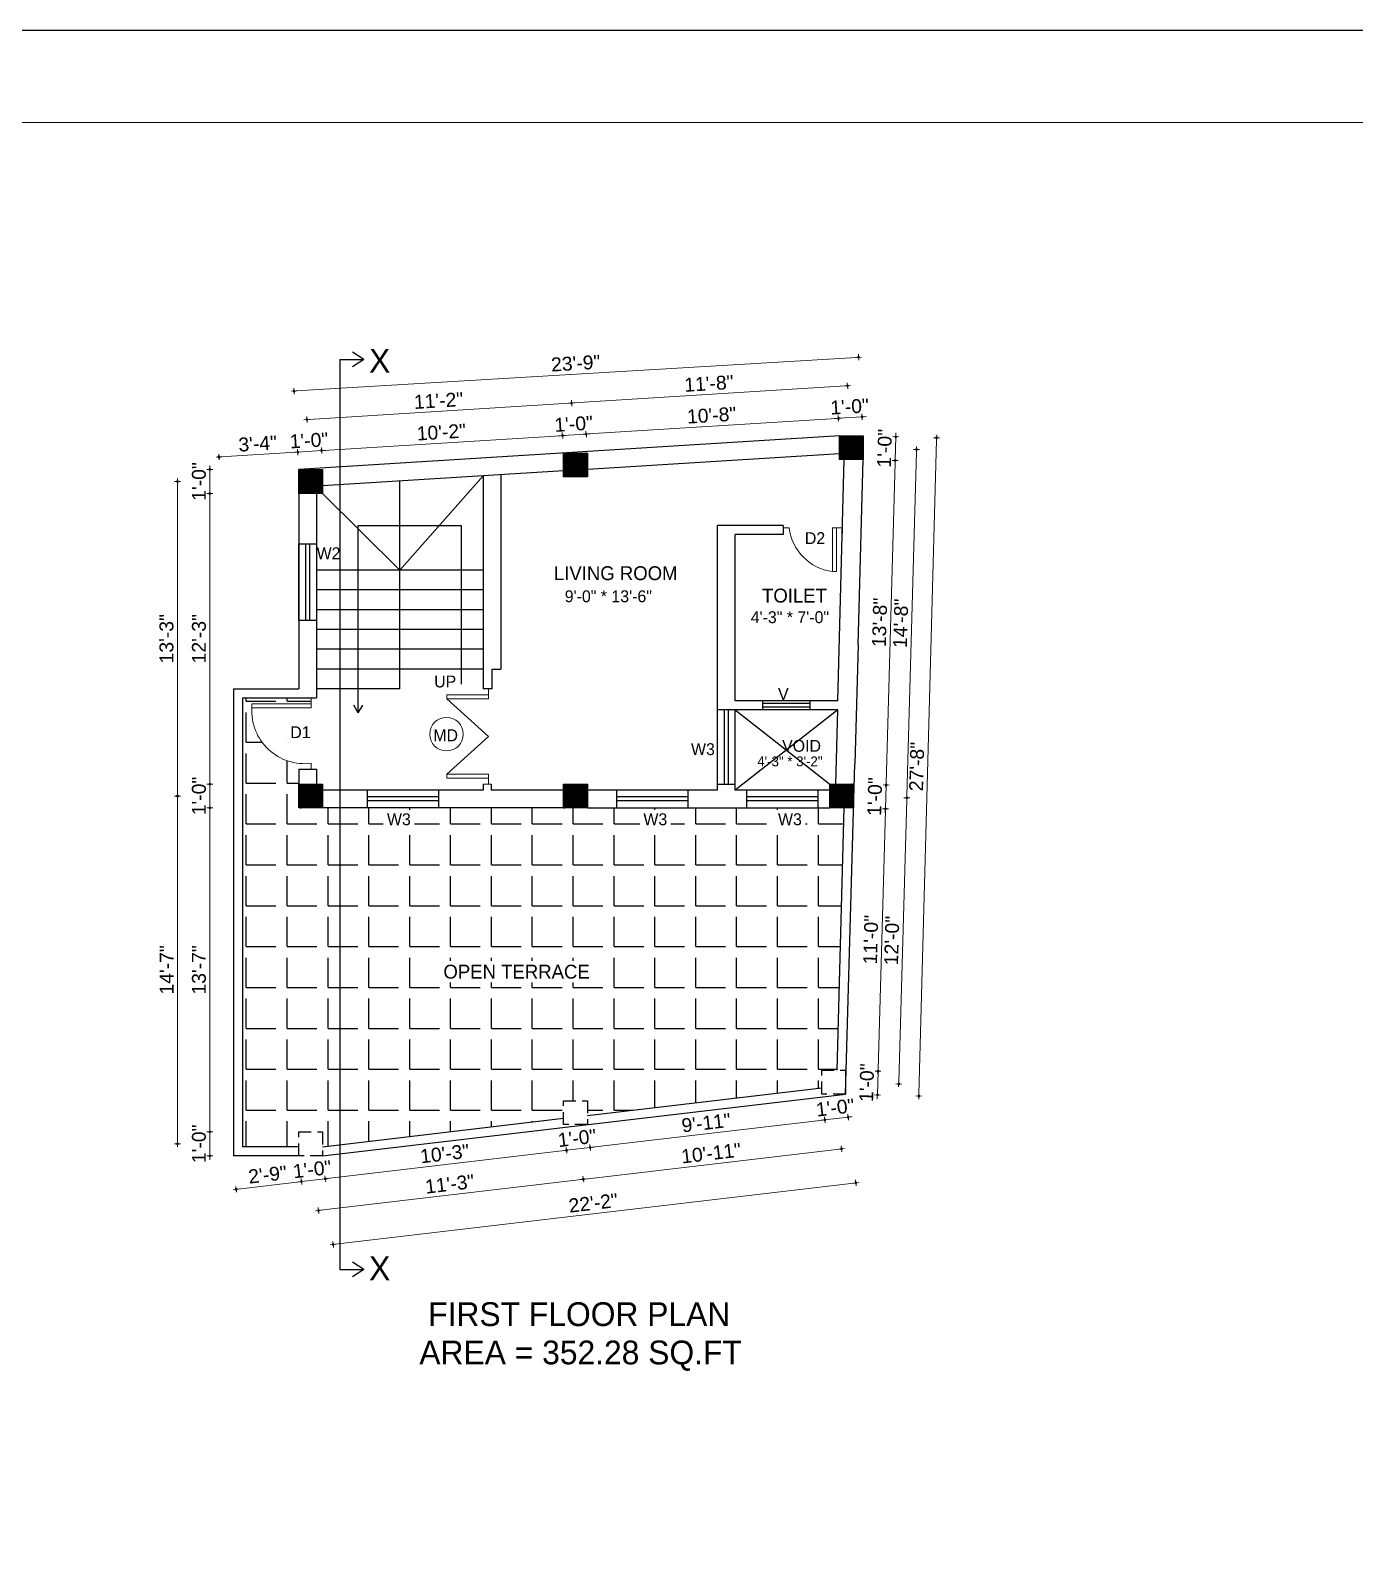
# Model space of a CAD drawing. Header units: inches. Extents: x 10143 to 33197, y -150 to 3760.
# Drawn here: x 18985 to 19653, y 1324 to 2098 of the extents above; entities that cross this region are included whole.
import ezdxf
from ezdxf.enums import TextEntityAlignment as Align

# ---------------------------------------------------------------- set-up
doc = ezdxf.new("R2010")
doc.units = ezdxf.units.IN
doc.header["$LTSCALE"] = 0.5
doc.header["$MEASUREMENT"] = 0
doc.header["$PDMODE"] = 66
doc.linetypes.add('DASHED2', pattern=[0.375, 0.25, -0.125])
for name, color, linetype, lineweight in [('0.13', 2, 'Continuous', 13), ('DW TEXT', 92, 'Continuous', 15), ('ELE1', 3, 'Continuous', 9), ('ELEVATION', 85, 'Continuous', 9), ('hatch', 9, 'Continuous', 0), ('Toilet', 7, 'Continuous', 25)]:
    doc.layers.add(name, color=color, linetype=linetype, lineweight=lineweight)
doc.styles.add('CEN', font='GOTHIC.TTF')
doc.styles.get("Standard").update_dxf_attribs({"font": 'arial.ttf'})
doc.dimstyles.new('S8', dxfattribs={"dimtxt": 5, "dimasz": 1, "dimexe": 6, "dimexo": 18, "dimgap": 1.9375, "dimtad": 1, "dimdec": 0, "dimzin": 3, "dimdsep": 46, "dimlunit": 4, "dimtxsty": 'Standard', "dimblk": 'dot 2', "dimcen": 12, "dimse1": 1, "dimse2": 1, "dimclrd": 1, "dimclre": 1, "dimclrt": 256, "dimadec": 0, "dimazin": 0, "dimtfac": 0.75, "dimtdec": 0, "dimtix": 1, "dimtmove": 1, "dimatfit": 3, "dimldrblk": 'DOT', "dimfxl": 1, "dimtolj": 1, "dimtzin": 0, "dimlwd": 9, "dimlwe": 9, "dimarcsym": 0})
pattern_1 = [(135, (19378.77268, -7529.75664), (-0.0883883476, -0.0883883476), [])]

# ---------------------------------------------------------------- blocks, each defined once
blk = doc.blocks.new('dot1')
at = {"layer": 'hatch'}
h = blk.add_hatch(color=256, dxfattribs=at)
edge = h.paths.add_edge_path()
edge.add_arc((0, 0), 1, 0, 360)
for p, q in [((3, 0), (-3, 0)), ((0, 3), (0, -3))]:
    blk.add_line(p, q, dxfattribs=at)
blk.add_circle((0, 0), 1, dxfattribs=at)
blk = doc.blocks.new('dot 2')
at = {"layer": 'hatch', "xscale": 0.5, "yscale": 0.5, "zscale": 0.5}
blk.add_blockref('dot1', (0, 0), dxfattribs=at)
blk = doc.blocks.new('*D1387')
at = {"layer": 'Defpoints', "color": 0, "transparency": 16777216}
for p in [(19075.02, 1541.92), (19119.92, 1541.92), (19119.92, 1529.92)]:
    blk.add_point(p, dxfattribs=at)
at = {"layer": 'Toilet', "color": 1, "lineweight": 9, "transparency": 16777216}
for p, q in [((19075.02, 1542.92), (19075.02, 1543.92)), ((19075.02, 1529.92), (19075.02, 1541.92)), ((19075.02, 1528.92), (19075.02, 1527.92))]:
    blk.add_line(p, q, dxfattribs=at)
for p, rotation in [((19075.02, 1541.92), 270), ((19075.02, 1529.92), 90)]:
    blk.add_blockref('dot 2', p, dxfattribs=dict(at, rotation=rotation))
at = {"layer": 'Toilet', "transparency": 16777216, "insert": (19069.51, 1535.92), "char_height": 7, "attachment_point": 5, "rotation": 90}
blk.add_mtext('\\A1;1\'-0"', dxfattribs=at)
blk = doc.blocks.new('_Dot')
at = {"color": 0, "linetype": 'ByBlock', "lineweight": -2}
blk.add_line((-0.5, 0), (-1, 0), dxfattribs=at)
at = {"color": 0, "linetype": 'ByBlock', "const_width": 0.5}
blk.add_lwpolyline([(-0.25, 0, 1), (0.25, 0, 1)], format="xyb", close=True, dxfattribs=at)
blk = doc.blocks.new('*D1345')
at = {"layer": 'Defpoints', "color": 0, "transparency": 16777216}
for p in [(19075.02, 1705.41), (19119.92, 1705.41), (19119.92, 1541.92)]:
    blk.add_point(p, dxfattribs=at)
at = {"layer": 'Toilet', "color": 1, "lineweight": 9, "transparency": 16777216}
blk.add_line((19075.02, 1542.92), (19075.02, 1704.41), dxfattribs=at)
for p, rotation in [((19075.02, 1705.41), 90), ((19075.02, 1541.92), 270)]:
    blk.add_blockref('dot 2', p, dxfattribs=dict(at, rotation=rotation))
at = {"layer": 'Toilet', "transparency": 16777216, "insert": (19069.51, 1623.66), "char_height": 7, "attachment_point": 5, "rotation": 90}
blk.add_mtext('\\A1;13\'-7"', dxfattribs=at)
blk = doc.blocks.new('*D1388')
at = {"layer": 'Defpoints', "color": 0, "transparency": 16777216}
for p in [(19075.02, 1717.41), (19119.92, 1717.41), (19119.92, 1705.41)]:
    blk.add_point(p, dxfattribs=at)
at = {"layer": 'Toilet', "color": 1, "lineweight": 9, "transparency": 16777216}
for p, q in [((19075.02, 1718.41), (19075.02, 1719.41)), ((19075.02, 1705.41), (19075.02, 1717.41)), ((19075.02, 1704.41), (19075.02, 1703.41))]:
    blk.add_line(p, q, dxfattribs=at)
for p, rotation in [((19075.02, 1717.41), 270), ((19075.02, 1705.41), 90)]:
    blk.add_blockref('dot 2', p, dxfattribs=dict(at, rotation=rotation))
at = {"layer": 'Toilet', "transparency": 16777216, "insert": (19069.51, 1711.41), "char_height": 7, "attachment_point": 5, "rotation": 90}
blk.add_mtext('\\A1;1\'-0"', dxfattribs=at)
blk = doc.blocks.new('*D1389')
at = {"layer": 'Defpoints', "color": 0, "transparency": 16777216}
for p in [(19075.02, 1876.09), (19119.92, 1876.09), (19119.92, 1864.09)]:
    blk.add_point(p, dxfattribs=at)
at = {"layer": 'Toilet', "color": 1, "lineweight": 9, "transparency": 16777216}
for p, q in [((19075.02, 1877.09), (19075.02, 1878.09)), ((19075.02, 1864.09), (19075.02, 1876.09)), ((19075.02, 1863.09), (19075.02, 1862.09))]:
    blk.add_line(p, q, dxfattribs=at)
for p, rotation in [((19075.02, 1876.09), 270), ((19075.02, 1864.09), 90)]:
    blk.add_blockref('dot 2', p, dxfattribs=dict(at, rotation=rotation))
at = {"layer": 'Toilet', "transparency": 16777216, "insert": (19069.51, 1870.09), "char_height": 7, "attachment_point": 5, "rotation": 90}
blk.add_mtext('\\A1;1\'-0"', dxfattribs=at)
blk = doc.blocks.new('*D1390')
at = {"layer": 'Defpoints', "color": 0, "transparency": 16777216}
for p in [(19058.65, 1711.41), (19125.92, 1711.41), (19125.92, 1535.92)]:
    blk.add_point(p, dxfattribs=at)
at = {"layer": 'Toilet', "color": 1, "lineweight": 9, "transparency": 16777216}
blk.add_line((19058.65, 1536.92), (19058.65, 1710.41), dxfattribs=at)
for p, rotation in [((19058.65, 1711.41), 90), ((19058.65, 1535.92), 270)]:
    blk.add_blockref('dot 2', p, dxfattribs=dict(at, rotation=rotation))
at = {"layer": 'Toilet', "transparency": 16777216, "insert": (19053.2, 1623.66), "char_height": 7, "attachment_point": 5, "rotation": 90}
blk.add_mtext('\\A1;14\'-7"', dxfattribs=at)
blk = doc.blocks.new('*D1391')
at = {"layer": 'Defpoints', "color": 0, "transparency": 16777216}
for p in [(19058.65, 1870.09), (19125.92, 1870.09), (19125.92, 1711.41)]:
    blk.add_point(p, dxfattribs=at)
at = {"layer": 'Toilet', "color": 1, "lineweight": 9, "transparency": 16777216}
blk.add_line((19058.65, 1712.41), (19058.65, 1869.09), dxfattribs=at)
for p, rotation in [((19058.65, 1870.09), 90), ((19058.65, 1711.41), 270)]:
    blk.add_blockref('dot 2', p, dxfattribs=dict(at, rotation=rotation))
at = {"layer": 'Toilet', "transparency": 16777216, "insert": (19053.14, 1790.75), "char_height": 7, "attachment_point": 5, "rotation": 90}
blk.add_mtext('\\A1;13\'-3"', dxfattribs=at)
blk = doc.blocks.new('*D1392')
at = {"layer": 'Defpoints', "color": 0, "transparency": 16777216}
for p in [(19119.92, 1528.5), (19131.92, 1529.92), (19133.29, 1518.29)]:
    blk.add_point(p, dxfattribs=at)
at = {"layer": 'Toilet', "color": 1, "lineweight": 9, "transparency": 16777216}
for p, q in [((19120.3, 1516.76), (19119.31, 1516.64)), ((19121.29, 1516.88), (19133.29, 1518.29)), ((19134.29, 1518.41), (19135.28, 1518.53))]:
    blk.add_line(p, q, dxfattribs=at)
for p, rotation in [((19121.29, 1516.88), 6.727351048226113), ((19133.29, 1518.29), 186.7273510482261)]:
    blk.add_blockref('dot 2', p, dxfattribs=dict(at, rotation=rotation))
at = {"layer": 'Toilet', "transparency": 16777216, "insert": (19126.65, 1523.06), "char_height": 7, "attachment_point": 5, "rotation": 6.72735}
blk.add_mtext('\\A1;1\'-0"', dxfattribs=at)
blk = doc.blocks.new('*D1393')
at = {"layer": 'Defpoints', "color": 0, "transparency": 16777216}
for p in [(19253.55, 1545.68), (19255.08, 1532.66), (19131.92, 1529.92)]:
    blk.add_point(p, dxfattribs=at)
at = {"layer": 'Toilet', "color": 1, "lineweight": 9, "transparency": 16777216}
blk.add_line((19134.29, 1518.41), (19254.09, 1532.54), dxfattribs=at)
for p, rotation in [((19255.08, 1532.66), 6.727351048252396), ((19133.29, 1518.29), 186.7273510482524)]:
    blk.add_blockref('dot 2', p, dxfattribs=dict(at, rotation=rotation))
at = {"layer": 'Toilet', "transparency": 16777216, "insert": (19193.54, 1530.95), "char_height": 7, "attachment_point": 5, "rotation": 6.72735}
blk.add_mtext('\\A1;10\'-3"', dxfattribs=at)
blk = doc.blocks.new('*D1394')
at = {"layer": 'Defpoints', "color": 0, "transparency": 16777216}
for p in [(19253.55, 1545.68), (19265.55, 1545.68), (19266.92, 1534.05)]:
    blk.add_point(p, dxfattribs=at)
at = {"layer": 'Toilet', "color": 1, "lineweight": 9, "transparency": 16777216}
for p, q in [((19254.09, 1532.54), (19253.1, 1532.42)), ((19255.08, 1532.66), (19266.92, 1534.05)), ((19267.91, 1534.17), (19268.9, 1534.29))]:
    blk.add_line(p, q, dxfattribs=at)
for p, rotation in [((19255.08, 1532.66), 6.727351048252412), ((19266.92, 1534.05), 186.7273510482524)]:
    blk.add_blockref('dot 2', p, dxfattribs=dict(at, rotation=rotation))
at = {"layer": 'Toilet', "transparency": 16777216, "insert": (19260.35, 1538.83), "char_height": 7, "attachment_point": 5, "rotation": 6.72735}
blk.add_mtext('\\A1;1\'-0"', dxfattribs=at)
blk = doc.blocks.new('*D1395')
at = {"layer": 'Defpoints', "color": 0, "transparency": 16777216}
for p in [(19383.82, 1561.05), (19385.36, 1548.03), (19265.55, 1545.68)]:
    blk.add_point(p, dxfattribs=at)
at = {"layer": 'Toilet', "color": 1, "lineweight": 9, "transparency": 16777216}
blk.add_line((19267.91, 1534.17), (19384.37, 1547.91), dxfattribs=at)
for p, rotation in [((19385.36, 1548.03), 6.727351048252396), ((19266.92, 1534.05), 186.7273510482524)]:
    blk.add_blockref('dot 2', p, dxfattribs=dict(at, rotation=rotation))
at = {"layer": 'Toilet', "transparency": 16777216, "insert": (19325.49, 1546.51), "char_height": 7, "attachment_point": 5, "rotation": 6.72735}
blk.add_mtext('\\A1;9\'-11"', dxfattribs=at)
blk = doc.blocks.new('*D1396')
at = {"layer": 'Defpoints', "color": 0, "transparency": 16777216}
for p in [(19383.82, 1561.05), (19395.82, 1561.05), (19397.2, 1549.42)]:
    blk.add_point(p, dxfattribs=at)
at = {"layer": 'Toilet', "color": 1, "lineweight": 9, "transparency": 16777216}
for p, q in [((19384.37, 1547.91), (19383.37, 1547.79)), ((19385.36, 1548.03), (19397.2, 1549.42)), ((19398.19, 1549.54), (19399.18, 1549.66))]:
    blk.add_line(p, q, dxfattribs=at)
for p, rotation in [((19385.36, 1548.03), 6.727351048252412), ((19397.2, 1549.42), 186.7273510482524)]:
    blk.add_blockref('dot 2', p, dxfattribs=dict(at, rotation=rotation))
at = {"layer": 'Toilet', "transparency": 16777216, "insert": (19390.63, 1554.2), "char_height": 7, "attachment_point": 5, "rotation": 6.72735}
blk.add_mtext('\\A1;1\'-0"', dxfattribs=at)
blk = doc.blocks.new('*D1397')
at = {"layer": 'Defpoints', "color": 0, "transparency": 16777216}
for p in [(19389.82, 1567.05), (19259.55, 1551.68), (19263.51, 1518.04)]:
    blk.add_point(p, dxfattribs=at)
at = {"layer": 'Toilet', "color": 1, "lineweight": 9, "transparency": 16777216}
blk.add_line((19392.8, 1533.29), (19264.51, 1518.15), dxfattribs=at)
for p, rotation in [((19393.79, 1533.4), 6.727351048225714), ((19263.51, 1518.04), 186.7273510482257)]:
    blk.add_blockref('dot 2', p, dxfattribs=dict(at, rotation=rotation))
at = {"layer": 'Toilet', "transparency": 16777216, "insert": (19328.01, 1531.19), "char_height": 7, "attachment_point": 5, "rotation": 6.72735}
blk.add_mtext('\\A1;10\'-11"', dxfattribs=at)
blk = doc.blocks.new('*D1398')
at = {"layer": 'Defpoints', "color": 0, "transparency": 16777216}
for p in [(19259.55, 1551.68), (19125.92, 1535.92), (19129.89, 1502.27)]:
    blk.add_point(p, dxfattribs=at)
at = {"layer": 'Toilet', "color": 1, "lineweight": 9, "transparency": 16777216}
blk.add_line((19262.52, 1517.92), (19130.89, 1502.39), dxfattribs=at)
for p, rotation in [((19263.51, 1518.04), 6.727351048252412), ((19129.89, 1502.27), 186.7273510482524)]:
    blk.add_blockref('dot 2', p, dxfattribs=dict(at, rotation=rotation))
at = {"layer": 'Toilet', "transparency": 16777216, "insert": (19196.06, 1515.63), "char_height": 7, "attachment_point": 5, "rotation": 6.72735}
blk.add_mtext('\\A1;11\'-3"', dxfattribs=at)
blk = doc.blocks.new('*D1399')
at = {"layer": 'Defpoints', "color": 0, "transparency": 16777216}
for p in [(19395.82, 1561.05), (19131.92, 1529.92), (19401.11, 1516.26)]:
    blk.add_point(p, dxfattribs=at)
at = {"layer": 'Toilet', "color": 1, "lineweight": 9, "transparency": 16777216}
blk.add_line((19138.2, 1485.25), (19400.11, 1516.14), dxfattribs=at)
for p, rotation in [((19401.11, 1516.26), 6.727351048225832), ((19137.21, 1485.13), 186.7273510482258)]:
    blk.add_blockref('dot 2', p, dxfattribs=dict(at, rotation=rotation))
at = {"layer": 'Toilet', "transparency": 16777216, "insert": (19268.52, 1506.11), "char_height": 7, "attachment_point": 5, "rotation": 6.72735}
blk.add_mtext('\\A1;22\'-2"', dxfattribs=at)
blk = doc.blocks.new('*D1400')
at = {"layer": 'Defpoints', "color": 0, "transparency": 16777216}
for p in [(19393.87, 1711.41), (19426.75, 1710.49), (19389.82, 1567.05)]:
    blk.add_point(p, dxfattribs=at)
at = {"layer": 'Toilet', "color": 1, "lineweight": 9, "transparency": 16777216}
blk.add_line((19422.73, 1567.12), (19426.72, 1709.49), dxfattribs=at)
for p, rotation in [((19426.75, 1710.49), 88.39404783827474), ((19422.7, 1566.12), 268.3940478382747)]:
    blk.add_blockref('dot 2', p, dxfattribs=dict(at, rotation=rotation))
at = {"layer": 'Toilet', "transparency": 16777216, "insert": (19419.22, 1638.46), "char_height": 7, "attachment_point": 5, "rotation": 88.39405}
blk.add_mtext('\\A1;12\'-0"', dxfattribs=at)
blk = doc.blocks.new('*D1401')
at = {"layer": 'Defpoints', "color": 0, "transparency": 16777216}
for p in [(19398.8, 1887.14), (19431.68, 1886.22), (19393.87, 1711.41)]:
    blk.add_point(p, dxfattribs=at)
at = {"layer": 'Toilet', "color": 1, "lineweight": 9, "transparency": 16777216}
blk.add_line((19426.78, 1711.49), (19431.65, 1885.22), dxfattribs=at)
for p, rotation in [((19431.68, 1886.22), 88.3940478382136), ((19426.75, 1710.49), 268.3940478382136)]:
    blk.add_blockref('dot 2', p, dxfattribs=dict(at, rotation=rotation))
at = {"layer": 'Toilet', "transparency": 16777216, "insert": (19423.71, 1798.51), "char_height": 7, "attachment_point": 5, "rotation": 88.39405}
blk.add_mtext('\\A1;14\'-8"', dxfattribs=at)
blk = doc.blocks.new('*D1346')
at = {"layer": 'Defpoints', "color": 0, "transparency": 16777216}
for p in [(19396.16, 1573.05), (19412.25, 1572.59), (19395.82, 1561.05)]:
    blk.add_point(p, dxfattribs=at)
at = {"layer": 'Toilet', "color": 1, "lineweight": 9, "transparency": 16777216}
for p, q in [((19411.92, 1560.59), (19412.25, 1572.59)), ((19412.28, 1573.59), (19412.31, 1574.59)), ((19411.89, 1559.59), (19411.86, 1558.59))]:
    blk.add_line(p, q, dxfattribs=at)
for p, rotation in [((19412.25, 1572.59), 268.3940478382726), ((19411.92, 1560.59), 88.39404783827257)]:
    blk.add_blockref('dot 2', p, dxfattribs=dict(at, rotation=rotation))
at = {"layer": 'Toilet', "transparency": 16777216, "insert": (19406.57, 1566.75), "char_height": 7, "attachment_point": 5, "rotation": 88.39405}
blk.add_mtext('\\A1;1\'-0"', dxfattribs=at)
blk = doc.blocks.new('*D1402')
at = {"layer": 'Defpoints', "color": 0, "transparency": 16777216}
for p in [(19399.87, 1705.41), (19415.96, 1704.96), (19396.16, 1573.05)]:
    blk.add_point(p, dxfattribs=at)
at = {"layer": 'Toilet', "color": 1, "lineweight": 9, "transparency": 16777216}
blk.add_line((19412.28, 1573.59), (19415.94, 1703.96), dxfattribs=at)
for p, rotation in [((19415.96, 1704.96), 88.3940478382136), ((19412.25, 1572.59), 268.3940478382136)]:
    blk.add_blockref('dot 2', p, dxfattribs=dict(at, rotation=rotation))
at = {"layer": 'Toilet', "transparency": 16777216, "insert": (19408.6, 1638.93), "char_height": 7, "attachment_point": 5, "rotation": 88.39405}
blk.add_mtext('\\A1;11\'-0"', dxfattribs=at)
blk = doc.blocks.new('*D1403')
at = {"layer": 'Defpoints', "color": 0, "transparency": 16777216}
for p in [(19399.87, 1717.41), (19416.3, 1716.95), (19399.87, 1705.41)]:
    blk.add_point(p, dxfattribs=at)
at = {"layer": 'Toilet', "color": 1, "lineweight": 9, "transparency": 16777216}
for p, q in [((19415.96, 1704.96), (19416.3, 1716.95)), ((19416.33, 1717.95), (19416.36, 1718.95)), ((19415.94, 1703.96), (19415.91, 1702.96))]:
    blk.add_line(p, q, dxfattribs=at)
for p, rotation in [((19416.3, 1716.95), 268.3940478382136), ((19415.96, 1704.96), 88.39404783821358)]:
    blk.add_blockref('dot 2', p, dxfattribs=dict(at, rotation=rotation))
at = {"layer": 'Toilet', "transparency": 16777216, "insert": (19410.62, 1711.11), "char_height": 7, "attachment_point": 5, "rotation": 88.39405}
blk.add_mtext('\\A1;1\'-0"', dxfattribs=at)
blk = doc.blocks.new('*D1404')
at = {"layer": 'Defpoints', "color": 0, "transparency": 16777216}
for p in [(19404.8, 1881.14), (19420.89, 1880.69), (19399.87, 1717.41)]:
    blk.add_point(p, dxfattribs=at)
at = {"layer": 'Toilet', "color": 1, "lineweight": 9, "transparency": 16777216}
blk.add_line((19416.33, 1717.95), (19420.86, 1879.69), dxfattribs=at)
for p, rotation in [((19420.89, 1880.69), 88.3940478382136), ((19416.3, 1716.95), 268.3940478382136)]:
    blk.add_blockref('dot 2', p, dxfattribs=dict(at, rotation=rotation))
at = {"layer": 'Toilet', "transparency": 16777216, "insert": (19413.08, 1798.97), "char_height": 7, "attachment_point": 5, "rotation": 88.39405}
blk.add_mtext('\\A1;13\'-8"', dxfattribs=at)
blk = doc.blocks.new('*D1405')
at = {"layer": 'Defpoints', "color": 0, "transparency": 16777216}
for p in [(19404.8, 1893.14), (19421.23, 1892.68), (19404.8, 1881.14)]:
    blk.add_point(p, dxfattribs=at)
at = {"layer": 'Toilet', "color": 1, "lineweight": 9, "transparency": 16777216}
for p, q in [((19421.25, 1893.68), (19421.28, 1894.68)), ((19420.89, 1880.69), (19421.23, 1892.68)), ((19420.86, 1879.69), (19420.83, 1878.69))]:
    blk.add_line(p, q, dxfattribs=at)
for p, rotation in [((19421.23, 1892.68), 268.3940478382136), ((19420.89, 1880.69), 88.39404783821358)]:
    blk.add_blockref('dot 2', p, dxfattribs=dict(at, rotation=rotation))
at = {"layer": 'Toilet', "transparency": 16777216, "insert": (19415.55, 1886.84), "char_height": 7, "attachment_point": 5, "rotation": 88.39405}
blk.add_mtext('\\A1;1\'-0"', dxfattribs=at)
blk = doc.blocks.new('*D1406')
at = {"layer": 'Defpoints', "color": 0, "transparency": 16777216}
for p in [(19404.8, 1893.14), (19441.82, 1892.14), (19395.82, 1561.05)]:
    blk.add_point(p, dxfattribs=at)
at = {"layer": 'Toilet', "color": 1, "lineweight": 9, "transparency": 16777216}
blk.add_line((19432.87, 1561.04), (19441.79, 1891.14), dxfattribs=at)
for p, rotation in [((19441.82, 1892.14), 88.45204859075596), ((19432.84, 1560.04), 268.452048590756)]:
    blk.add_blockref('dot 2', p, dxfattribs=dict(at, rotation=rotation))
at = {"layer": 'Toilet', "transparency": 16777216, "insert": (19431.82, 1726.24), "char_height": 7, "attachment_point": 5, "rotation": 88.45205}
blk.add_mtext('\\A1;27\'-8"', dxfattribs=at)
blk = doc.blocks.new('*D1347')
at = {"layer": 'Defpoints', "color": 0, "transparency": 16777216}
for p in [(19131.37, 1885.66), (19119.92, 1876.09), (19131.92, 1876.84)]:
    blk.add_point(p, dxfattribs=at)
at = {"layer": 'Toilet', "color": 1, "lineweight": 9, "transparency": 16777216}
for p, q in [((19118.37, 1884.85), (19117.38, 1884.79)), ((19119.37, 1884.91), (19131.37, 1885.66)), ((19132.37, 1885.72), (19133.37, 1885.78))]:
    blk.add_line(p, q, dxfattribs=at)
for p, rotation in [((19131.37, 1885.66), 183.5758276059273), ((19119.37, 1884.91), 3.575827605927389)]:
    blk.add_blockref('dot 2', p, dxfattribs=dict(at, rotation=rotation))
at = {"layer": 'Toilet', "transparency": 16777216, "insert": (19125.03, 1890.79), "char_height": 7, "attachment_point": 5, "rotation": 3.57583}
blk.add_mtext('\\A1;1\'-0"', dxfattribs=at)
blk = doc.blocks.new('*D1407')
at = {"layer": 'Defpoints', "color": 0, "transparency": 16777216}
for p in [(19252.99, 1893.26), (19253.55, 1884.44), (19131.92, 1876.84)]:
    blk.add_point(p, dxfattribs=at)
at = {"layer": 'Toilet', "color": 1, "lineweight": 9, "transparency": 16777216}
blk.add_line((19132.37, 1885.72), (19252, 1893.2), dxfattribs=at)
for p, rotation in [((19252.99, 1893.26), 3.57582760592538), ((19131.37, 1885.66), 183.5758276059254)]:
    blk.add_blockref('dot 2', p, dxfattribs=dict(at, rotation=rotation))
at = {"layer": 'Toilet', "transparency": 16777216, "insert": (19191.84, 1894.96), "char_height": 7, "attachment_point": 5, "rotation": 3.57583}
blk.add_mtext('\\A1;10\'-2"', dxfattribs=at)
blk = doc.blocks.new('*D1408')
at = {"layer": 'Defpoints', "color": 0, "transparency": 16777216}
for p in [(19264.95, 1894.01), (19253.55, 1884.44), (19265.55, 1884.44)]:
    blk.add_point(p, dxfattribs=at)
at = {"layer": 'Toilet', "color": 1, "lineweight": 9, "transparency": 16777216}
for p, q in [((19252, 1893.2), (19251, 1893.14)), ((19252.99, 1893.26), (19264.95, 1894.01)), ((19265.95, 1894.07), (19266.94, 1894.13))]:
    blk.add_line(p, q, dxfattribs=at)
for p, rotation in [((19252.99, 1893.26), 3.57582760592539), ((19264.95, 1894.01), 183.5758276059254)]:
    blk.add_blockref('dot 2', p, dxfattribs=dict(at, rotation=rotation))
at = {"layer": 'Toilet', "transparency": 16777216, "insert": (19258.63, 1899.13), "char_height": 7, "attachment_point": 5, "rotation": 3.57583}
blk.add_mtext('\\A1;1\'-0"', dxfattribs=at)
blk = doc.blocks.new('*D1409')
at = {"layer": 'Defpoints', "color": 0, "transparency": 16777216}
for p in [(19392.25, 1901.96), (19392.8, 1893.14), (19265.55, 1884.44)]:
    blk.add_point(p, dxfattribs=at)
at = {"layer": 'Toilet', "color": 1, "lineweight": 9, "transparency": 16777216}
blk.add_line((19265.95, 1894.07), (19391.25, 1901.9), dxfattribs=at)
for p, rotation in [((19392.25, 1901.96), 3.57582760592538), ((19264.95, 1894.01), 183.5758276059254)]:
    blk.add_blockref('dot 2', p, dxfattribs=dict(at, rotation=rotation))
at = {"layer": 'Toilet', "transparency": 16777216, "insert": (19328.25, 1903.49), "char_height": 7, "attachment_point": 5, "rotation": 3.57583}
blk.add_mtext('\\A1;10\'-8"', dxfattribs=at)
blk = doc.blocks.new('*D1410')
at = {"layer": 'Defpoints', "color": 0, "transparency": 16777216}
for p in [(19404.2, 1902.71), (19392.8, 1893.14), (19404.8, 1893.14)]:
    blk.add_point(p, dxfattribs=at)
at = {"layer": 'Toilet', "color": 1, "lineweight": 9, "transparency": 16777216}
for p, q in [((19392.25, 1901.96), (19404.2, 1902.71)), ((19405.2, 1902.77), (19406.2, 1902.83)), ((19391.25, 1901.9), (19390.25, 1901.84))]:
    blk.add_line(p, q, dxfattribs=at)
for p, rotation in [((19392.25, 1901.96), 3.57582760592539), ((19404.2, 1902.71), 183.5758276059254)]:
    blk.add_blockref('dot 2', p, dxfattribs=dict(at, rotation=rotation))
at = {"layer": 'Toilet', "transparency": 16777216, "insert": (19397.88, 1907.84), "char_height": 7, "attachment_point": 5, "rotation": 3.57583}
blk.add_mtext('\\A1;1\'-0"', dxfattribs=at)
blk = doc.blocks.new('*D1411')
at = {"layer": 'Defpoints', "color": 0, "transparency": 16777216}
for p in [(19257.59, 1909.66), (19398.8, 1887.14), (19259.55, 1878.44)]:
    blk.add_point(p, dxfattribs=at)
at = {"layer": 'Toilet', "color": 1, "lineweight": 9, "transparency": 16777216}
blk.add_line((19395.85, 1918.3), (19258.59, 1909.72), dxfattribs=at)
for p, rotation in [((19396.85, 1918.36), 3.575843646370442), ((19257.59, 1909.66), 183.5758436463704)]:
    blk.add_blockref('dot 2', p, dxfattribs=dict(at, rotation=rotation))
at = {"layer": 'Toilet', "transparency": 16777216, "insert": (19326.88, 1919.51), "char_height": 7, "attachment_point": 5, "rotation": 3.57584}
blk.add_mtext('\\A1;11\'-8"', dxfattribs=at)
blk = doc.blocks.new('*D1412')
at = {"layer": 'Defpoints', "color": 0, "transparency": 16777216}
for p in [(19123.97, 1901.31), (19259.55, 1878.44), (19125.92, 1870.09)]:
    blk.add_point(p, dxfattribs=at)
at = {"layer": 'Toilet', "color": 1, "lineweight": 9, "transparency": 16777216}
blk.add_line((19256.6, 1909.59), (19124.97, 1901.37), dxfattribs=at)
for p, rotation in [((19257.59, 1909.66), 3.575843646351258), ((19123.97, 1901.31), 183.5758436463512)]:
    blk.add_blockref('dot 2', p, dxfattribs=dict(at, rotation=rotation))
at = {"layer": 'Toilet', "transparency": 16777216, "insert": (19190.44, 1910.92), "char_height": 7, "attachment_point": 5, "rotation": 3.57584}
blk.add_mtext('\\A1;11\'-2"', dxfattribs=at)
blk = doc.blocks.new('*D1413')
at = {"layer": 'Defpoints', "color": 0, "transparency": 16777216}
for p in [(19117.55, 1915.7), (19404.8, 1893.14), (19119.92, 1876.09)]:
    blk.add_point(p, dxfattribs=at)
at = {"layer": 'Toilet', "color": 1, "lineweight": 9, "transparency": 16777216}
blk.add_line((19401.43, 1932.69), (19118.55, 1915.76), dxfattribs=at)
for p, rotation in [((19402.43, 1932.75), 3.425574687814992), ((19117.55, 1915.7), 183.425574687815)]:
    blk.add_blockref('dot 2', p, dxfattribs=dict(at, rotation=rotation))
at = {"layer": 'Toilet', "transparency": 16777216, "insert": (19259.66, 1929.73), "char_height": 7, "attachment_point": 5, "rotation": 3.42557}
blk.add_mtext('\\A1;23\'-9"', dxfattribs=at)
blk = doc.blocks.new('*D1414')
at = {"layer": 'Defpoints', "color": 0, "transparency": 16777216}
for p in [(19075.02, 1864.09), (19119.92, 1864.09), (19119.92, 1717.41)]:
    blk.add_point(p, dxfattribs=at)
at = {"layer": 'Toilet', "color": 1, "lineweight": 9, "transparency": 16777216}
blk.add_line((19075.02, 1718.41), (19075.02, 1863.09), dxfattribs=at)
for p, rotation in [((19075.02, 1864.09), 90), ((19075.02, 1717.41), 270)]:
    blk.add_blockref('dot 2', p, dxfattribs=dict(at, rotation=rotation))
at = {"layer": 'Toilet', "transparency": 16777216, "insert": (19069.51, 1790.75), "char_height": 7, "attachment_point": 5, "rotation": 90}
blk.add_mtext('\\A1;12\'-3"', dxfattribs=at)
blk = doc.blocks.new('*D1421')
at = {"layer": 'Defpoints', "color": 0, "transparency": 16777216}
for p in [(19079.61, 1882.43), (19119.92, 1876.09), (19086.92, 1765.41)]:
    blk.add_point(p, dxfattribs=at)
at = {"layer": 'Toilet', "color": 1, "lineweight": 9, "transparency": 16777216}
blk.add_line((19118.37, 1884.85), (19080.61, 1882.49), dxfattribs=at)
for p, rotation in [((19079.61, 1882.43), 183.5758276059254), ((19119.37, 1884.91), 3.57582760592539)]:
    blk.add_blockref('dot 2', p, dxfattribs=dict(at, rotation=rotation))
at = {"layer": 'Toilet', "transparency": 16777216, "insert": (19099.15, 1889.17), "char_height": 7, "attachment_point": 5, "rotation": 3.57583}
blk.add_mtext('\\A1;3\'-4"', dxfattribs=at)
blk = doc.blocks.new('*D1348')
at = {"layer": 'Defpoints', "color": 0, "transparency": 16777216}
for p in [(19086.92, 1524.61), (19119.92, 1528.5), (19088.29, 1512.98)]:
    blk.add_point(p, dxfattribs=at)
at = {"layer": 'Toilet', "color": 1, "lineweight": 9, "transparency": 16777216}
blk.add_line((19120.3, 1516.76), (19089.29, 1513.1), dxfattribs=at)
for p, rotation in [((19121.29, 1516.88), 6.727351048226113), ((19088.29, 1512.98), 186.7273510482262)]:
    blk.add_blockref('dot 2', p, dxfattribs=dict(at, rotation=rotation))
at = {"layer": 'Toilet', "transparency": 16777216, "insert": (19104.15, 1520.4), "char_height": 7, "attachment_point": 5, "rotation": 6.72735}
blk.add_mtext('\\A1;2\'-9"', dxfattribs=at)

msp = doc.modelspace()

# ---------------------------------------------------------------- hatches: boundary and pattern name
at = {"layer": 'Toilet'}
h = msp.add_hatch(dxfattribs=at)
h.set_pattern_fill('ANSI31', color=256, angle=90)
h.set_pattern_definition([(135, (19378.77268, -1856.22724), (-0.0883883476, -0.0883883476), [])])
h.paths.add_polyline_path([(19392.8, 1893.14), (19392.8, 1881.14), (19404.8, 1881.14), (19404.8, 1893.14), (19392.8, 1893.14)])
h = msp.add_hatch(dxfattribs=at)
h.set_pattern_fill('ANSI31', color=256, angle=90)
h.set_pattern_definition(pattern_1)
h.paths.add_polyline_path([(19265.55, 1884.44), (19253.55, 1884.44), (19253.55, 1872.44), (19265.55, 1872.44)])
h = msp.add_hatch(dxfattribs=at)
h.set_pattern_fill('ANSI31', color=256, angle=90)
h.set_pattern_definition(pattern_1)
h.paths.add_polyline_path([(19131.92, 1876.09), (19119.92, 1876.09), (19119.92, 1864.09), (19131.92, 1864.09)])
h = msp.add_hatch(dxfattribs=at)
h.set_pattern_fill('ANGLE', color=256, scale=75)
h.set_pattern_definition([(0, (10018.381, 3718.533), (0, 20.625), [15, -5.625]), (90, (10018.381, 3718.533), (-20.625, 1e-15), [15, -5.625])])
h.paths.add_polyline_path([(19395.1, 1705.41), (19387.87, 1705.41), (19265.55, 1705.41), (19253.55, 1705.41), (19140.68, 1705.41), (19140.68, 1535.48), (19253.55, 1548.79), (19253.55, 1557.68), (19265.55, 1557.68), (19265.55, 1550.21), (19383.82, 1564.16), (19383.82, 1573.05), (19391.65, 1573.05)])
edge = h.paths.add_edge_path()
edge.add_line((19140.68, 1705.41), (19131.92, 1705.41))
edge.add_line((19131.92, 1705.41), (19119.92, 1705.41))
edge.add_line((19119.92, 1705.41), (19119.92, 1717.41))
edge.add_line((19119.92, 1717.41), (19119.92, 1724.91))
edge.add_line((19119.92, 1724.91), (19126.17, 1724.91))
edge.add_line((19126.17, 1724.91), (19126.17, 1727.91))
edge.add_arc((19122.88, 1754.46), 26.75, 176.88789, 277.06198, ccw=False)
edge.add_line((19096.17, 1755.91), (19096.17, 1757.91))
edge.add_line((19096.17, 1757.91), (19126.17, 1757.91))
edge.add_line((19126.17, 1757.91), (19126.17, 1760.91))
edge.add_line((19126.17, 1760.91), (19124.92, 1760.91))
edge.add_line((19124.92, 1760.91), (19091.42, 1760.91))
edge.add_line((19091.42, 1760.91), (19091.42, 1534.42))
edge.add_line((19091.42, 1534.42), (19119.92, 1534.42))
edge.add_line((19119.92, 1534.42), (19119.92, 1541.92))
edge.add_line((19119.92, 1541.92), (19131.92, 1541.92))
edge.add_line((19131.92, 1541.92), (19131.92, 1534.45))
edge.add_line((19131.92, 1534.45), (19140.68, 1535.48))
edge.add_line((19140.68, 1535.48), (19140.68, 1705.41))
h.paths.add_polyline_path([(19162.51, 1694.95), (19178.31, 1694.95), (19178.31, 1704.4), (19162.51, 1704.4)], flags=16)
h.paths.add_polyline_path([(19291.95, 1694.95), (19307.75, 1694.95), (19307.75, 1704.4), (19291.95, 1704.4)], flags=16)
h.paths.add_polyline_path([(19359.89, 1694.95), (19375.69, 1694.95), (19375.69, 1704.4), (19359.89, 1704.4)], flags=16)
h.paths.add_polyline_path([(19192.53, 1617.28), (19267.14, 1617.28), (19267.14, 1628.31), (19192.53, 1628.31)], flags=16)
h = msp.add_hatch(dxfattribs=at)
h.set_pattern_fill('ANSI31', color=256, angle=90)
h.set_pattern_definition(pattern_1)
h.paths.add_polyline_path([(19119.92, 1717.41), (19119.92, 1705.41), (19131.92, 1705.41), (19131.92, 1717.41)])
h = msp.add_hatch(dxfattribs=at)
h.set_pattern_fill('ANSI31', color=256, angle=90)
h.set_pattern_definition(pattern_1)
h.paths.add_polyline_path([(19265.55, 1717.41), (19253.55, 1717.41), (19253.55, 1705.41), (19265.55, 1705.41)])
h = msp.add_hatch(dxfattribs=at)
h.set_pattern_fill('ANSI31', color=256, angle=90)
h.set_pattern_definition(pattern_1)
h.paths.add_polyline_path([(19399.87, 1717.41), (19387.87, 1717.41), (19387.87, 1705.41), (19399.87, 1705.41)])

# ---------------------------------------------------------------- linework, layer by layer
at = {"layer": '0.13', "color": 0, "ltscale": 0.5}
for p, q in [((19364.32, 1843.91), (19364.32, 1847.91)), ((19394.32, 1843.91), (19394.32, 1847.91)), ((19213.42, 1765.41), (19217.42, 1765.41)), ((19128.92, 1760.91), (19124.92, 1760.91)), ((19128.92, 1724.91), (19120.17, 1724.91)), ((19212.92, 1717.41), (19216.92, 1717.41))]:
    msp.add_line(p, q, dxfattribs=at)
at = {"layer": 'Defpoints'}
msp.add_lwpolyline([(20282.07, 2097.54), (17104.47, 2097.54), (17104.47, -150.43), (20282.07, -150.43)], close=True, dxfattribs=at)
at = {"layer": 'ELE1'}
msp.add_lwpolyline([(17150.79, 2051.22), (20235.76, 2051.22), (20235.76, -104.11), (17150.79, -104.11)], close=True, dxfattribs=at)
at = {"layer": 'ELEVATION', "color": 146, "ltscale": 0.25, "true_color": 0x105689}
for p, q in [((19367.32, 1846.67), (19364.32, 1846.67)), ((19389.32, 1824.67), (19389.32, 1846.67)), ((19389.32, 1846.67), (19391.32, 1846.67)), ((19394.32, 1846.67), (19391.32, 1846.67)), ((19391.32, 1846.67), (19391.32, 1824.67)), ((19391.32, 1824.67), (19389.32, 1824.67)), ((19215.68, 1765.41), (19215.68, 1762.41)), ((19126.17, 1757.91), (19096.17, 1757.91)), ((19096.17, 1757.91), (19096.17, 1755.91)), ((19096.17, 1755.91), (19126.17, 1755.91)), ((19126.17, 1760.91), (19126.17, 1757.91)), ((19126.17, 1755.91), (19126.17, 1757.91)), ((19215.68, 1762.41), (19194.68, 1762.41)), ((19194.68, 1760.41), (19194.68, 1762.41)), ((19194.68, 1760.41), (19215.68, 1760.41)), ((19194.68, 1760.41), (19215.68, 1741.41)), ((19215.68, 1760.41), (19215.68, 1762.41)), ((19194.68, 1722.41), (19215.68, 1741.41)), ((19126.17, 1724.91), (19126.17, 1727.91)), ((19194.68, 1720.41), (19194.68, 1722.41)), ((19194.68, 1722.41), (19215.68, 1722.41)), ((19215.68, 1720.41), (19194.68, 1720.41)), ((19215.68, 1722.41), (19215.68, 1720.41)), ((19215.68, 1717.41), (19215.68, 1720.41))]:
    msp.add_line(p, q, dxfattribs=at)
at = {"layer": 'ELEVATION'}
msp.add_circle((19194.45, 1742.61), 8.46, dxfattribs=at)
at = {"layer": 'ELEVATION', "color": 146, "ltscale": 0.25, "true_color": 0x105689}
for centre, radius, start, end in [((19392.5, 1849.85), 25.38, 187.20434, 262.79566), ((19122.88, 1754.46), 26.75, 176.88789, 277.06198)]:
    msp.add_arc(centre, radius, start, end, dxfattribs=at)
at = {"layer": 'Toilet'}
for p, q in [((19152.68, 1931.58), (19147.01, 1935.28)), ((19140.68, 1931.58), (19140.68, 1472.54)), ((19140.68, 1931.58), (19152.68, 1931.58)), ((19152.68, 1931.58), (19147.01, 1927.88)), ((19392.8, 1893.14), (19119.92, 1876.09)), ((19392.8, 1884.12), (19265.55, 1876.17)), ((19392.01, 1759.41), (19395.19, 1881.14)), ((19402.18, 1787.68), (19404.8, 1881.14)), ((19119.92, 1876.09), (19119.92, 1765.41)), ((19253.55, 1875.42), (19131.92, 1867.82)), ((19170.92, 1825.41), (19212.92, 1872.88)), ((19212.92, 1872.88), (19212.92, 1775.41)), ((19221.92, 1873.45), (19221.92, 1775.41)), ((19128.92, 1864.09), (19128.92, 1760.91)), ((19170.92, 1825.41), (19131.92, 1864.09)), ((19170.92, 1825.41), (19170.92, 1870.26)), ((19149.92, 1753.41), (19149.92, 1847.83)), ((19149.92, 1847.83), (19201.92, 1847.83)), ((19201.92, 1847.83), (19201.92, 1767.8)), ((19364.32, 1847.91), (19331.22, 1847.91)), ((19331.22, 1714.41), (19331.22, 1847.91)), ((19364.32, 1843.41), (19340.22, 1843.41)), ((19340.22, 1759.41), (19340.22, 1843.41)), ((19340.22, 1759.41), (19340.22, 1843.41)), ((19364.32, 1847.91), (19364.32, 1843.41)), ((19119.92, 1799.91), (19119.92, 1838.59)), ((19119.92, 1838.59), (19128.92, 1838.59)), ((19123.42, 1799.91), (19123.42, 1838.59)), ((19125.42, 1799.91), (19125.42, 1838.59)), ((19170.92, 1825.41), (19128.92, 1825.41)), ((19170.92, 1765.41), (19170.92, 1825.41)), ((19212.92, 1825.41), (19170.92, 1825.41)), ((19170.92, 1765.41), (19170.92, 1825.41)), ((19180.92, 1825.41), (19170.92, 1825.41)), ((19170.92, 1815.41), (19128.92, 1815.41)), ((19212.92, 1815.41), (19170.92, 1815.41)), ((19170.92, 1805.41), (19128.92, 1805.41)), ((19212.92, 1805.41), (19170.92, 1805.41)), ((19128.92, 1799.91), (19119.92, 1799.91)), ((19170.92, 1795.41), (19128.92, 1795.41)), ((19212.92, 1795.41), (19170.92, 1795.41)), ((19402.18, 1787.68), (19400.5, 1727.68)), ((19170.92, 1785.41), (19128.92, 1785.41)), ((19212.92, 1785.41), (19170.92, 1785.41)), ((19170.92, 1775.41), (19128.92, 1775.41)), ((19212.92, 1775.41), (19170.92, 1775.41)), ((19212.92, 1775.41), (19212.92, 1765.41)), ((19217.42, 1775.41), (19221.92, 1775.41)), ((19217.42, 1765.41), (19217.42, 1775.41)), ((19086.92, 1765.41), (19086.92, 1529.92)), ((19086.92, 1765.41), (19119.92, 1765.41)), ((19170.92, 1765.41), (19128.92, 1765.41)), ((19217.42, 1765.41), (19212.92, 1765.41)), ((19091.42, 1760.91), (19091.42, 1534.42)), ((19091.42, 1760.91), (19128.92, 1760.91)), ((19149.92, 1753.41), (19147.66, 1757.29)), ((19149.92, 1753.41), (19152.18, 1757.29)), ((19392.01, 1759.41), (19340.22, 1759.41)), ((19354.06, 1754.91), (19354.06, 1759.41)), ((19378.06, 1758.16), (19354.06, 1758.16)), ((19378.06, 1756.16), (19354.06, 1756.16)), ((19378.06, 1754.91), (19378.06, 1759.41)), ((19340.22, 1754.91), (19331.22, 1754.91)), ((19334.72, 1717.41), (19334.72, 1754.91)), ((19336.72, 1717.41), (19336.72, 1754.91)), ((19391.89, 1754.91), (19340.22, 1754.91)), ((19391.89, 1754.91), (19340.22, 1714.41)), ((19340.22, 1754.91), (19387.87, 1717.41)), ((19340.22, 1714.41), (19340.22, 1754.91)), ((19390.92, 1717.41), (19391.89, 1754.91)), ((19119.92, 1724.91), (19128.92, 1724.91)), ((19119.92, 1724.91), (19119.92, 1717.41)), ((19128.92, 1724.91), (19128.92, 1717.41)), ((19395.82, 1561.05), (19400.5, 1727.68)), ((19400.46, 1726.41), (19400.46, 1726.41)), ((19212.92, 1717.41), (19212.92, 1714.41)), ((19216.92, 1717.41), (19216.92, 1714.41)), ((19331.22, 1717.41), (19340.22, 1717.41)), ((19212.92, 1714.41), (19131.92, 1714.41)), ((19154.42, 1714.41), (19154.42, 1705.41)), ((19190.42, 1710.91), (19154.42, 1710.91)), ((19190.42, 1714.41), (19190.42, 1705.41)), ((19253.55, 1714.41), (19216.92, 1714.41)), ((19331.22, 1714.41), (19265.55, 1714.41)), ((19280.38, 1705.41), (19280.38, 1714.41)), ((19316.38, 1710.91), (19280.38, 1710.91)), ((19316.38, 1705.41), (19316.38, 1714.41)), ((19387.87, 1714.41), (19340.22, 1714.41)), ((19346.04, 1705.41), (19346.04, 1714.41)), ((19382.04, 1710.91), (19346.04, 1710.91)), ((19382.04, 1705.41), (19382.04, 1714.41)), ((19253.55, 1705.41), (19131.92, 1705.41)), ((19190.42, 1708.91), (19154.42, 1708.91)), ((19265.55, 1705.41), (19387.87, 1705.41)), ((19316.38, 1708.91), (19280.38, 1708.91)), ((19382.04, 1708.91), (19346.04, 1708.91)), ((19391.65, 1573.05), (19395.1, 1705.41)), ((19265.55, 1550.21), (19383.82, 1564.16)), ((19131.92, 1529.92), (19395.82, 1561.05)), ((19131.92, 1534.45), (19253.55, 1548.79)), ((19119.92, 1534.42), (19091.42, 1534.42)), ((19119.92, 1529.92), (19086.92, 1529.92)), ((19140.68, 1472.54), (19152.68, 1472.54)), ((19152.68, 1472.54), (19147.01, 1476.24)), ((19152.68, 1472.54), (19147.01, 1468.84))]:
    msp.add_line(p, q, dxfattribs=at)
for points in [[(19392.8, 1881.14), (19392.8, 1893.14), (19404.8, 1893.14), (19404.8, 1881.14)], [(19253.55, 1872.44), (19253.55, 1884.44), (19265.55, 1884.44), (19265.55, 1872.44)], [(19119.92, 1864.09), (19119.92, 1876.09), (19131.92, 1876.09), (19131.92, 1864.09)], [(19119.92, 1705.41), (19119.92, 1717.41), (19131.92, 1717.41), (19131.92, 1705.41)], [(19253.55, 1705.41), (19253.55, 1717.41), (19265.55, 1717.41), (19265.55, 1705.41)], [(19387.87, 1705.41), (19387.87, 1717.41), (19399.87, 1717.41), (19399.87, 1705.41)]]:
    msp.add_lwpolyline(points, close=True, dxfattribs=at)
at = {"layer": 'Toilet', "linetype": 'DASHED2', "ltscale": 50}
for points in [[(19383.82, 1561.05), (19383.82, 1573.05), (19395.82, 1573.05), (19395.82, 1561.05)], [(19253.55, 1545.68), (19253.55, 1557.68), (19265.55, 1557.68), (19265.55, 1545.68)], [(19119.92, 1529.92), (19119.92, 1541.92), (19131.92, 1541.92), (19131.92, 1529.92)]]:
    msp.add_lwpolyline(points, close=True, dxfattribs=at)

# ---------------------------------------------------------------- texts
at = {"layer": 'DW TEXT', "ltscale": 0.13, "style": 'CEN'}
for s, height, p in [('X', 12, (19160.73, 1931.01)), ('D2', 6, (19380.44, 1841.51)), ('W2', 6, (19134.94, 1833.88)), ('LIVING ROOM ', 7, (19281.15, 1823.82)), ('9\'-0" * 13\'-6"', 6, (19276.13, 1812.16)), ('TOILET', 7, (19370.08, 1812.53)), ('4\'-3" * 7\'-0"', 6, (19367.77, 1801.62)), ('UP', 6, (19193.78, 1769.19)), ('V', 6, (19364.46, 1762.83)), ('D1', 6, (19120.74, 1743.59)), ('MD', 6, (19194.02, 1742.04)), ('W3', 6, (19323.88, 1735.04)), ('VOID', 6, (19373.65, 1736.72)), ('4\'-3" * 3\'-2"', 5, (19367.77, 1728.87)), ('W3', 6, (19170.41, 1699.67)), ('W3', 6, (19299.85, 1699.67)), ('W3', 6, (19367.79, 1699.67)), ('OPEN TERRACE', 7, (19229.83, 1622.79)), ('X', 12, (19160.73, 1473.1)), ('FIRST FLOOR PLAN', 12, (19261.45, 1450)), ('AREA = 352.28 SQ.FT ', 12, (19264.36, 1430.66))]:
    msp.add_text(s, height=height, dxfattribs=at).set_placement(p, align=Align.MIDDLE_CENTER)

# ---------------------------------------------------------------- dimensions: what is measured, and where the dimension line sits
at = {"layer": 'Toilet'}
for p1, p2, distance, picture, middle in [((19404.8, 1893.14), (19119.92, 1876.09), -39.68, '*D1413', (19259.66, 1929.73)), ((19398.8, 1887.14), (19259.55, 1878.44), -31.28, '*D1411', (19326.88, 1919.51)), ((19119.92, 1876.09), (19131.92, 1876.84), 8.84, '*D1347', (19125.03, 1890.79)), ((19395.82, 1561.05), (19404.8, 1893.14), -37.03, '*D1406', (19431.82, 1726.24)), ((19389.82, 1567.05), (19393.87, 1711.41), -32.89, '*D1400', (19419.22, 1638.46)), ((19395.82, 1561.05), (19396.16, 1573.05), -16.1, '*D1346', (19406.57, 1566.75)), ((19389.82, 1567.05), (19259.55, 1551.68), 33.88, '*D1397', (19328.01, 1531.19)), ((19131.92, 1529.92), (19395.82, 1561.05), -45.1, '*D1399', (19268.52, 1506.11)), ((19119.92, 1528.5), (19131.92, 1529.92), -11.7, '*D1392', (19126.65, 1523.06))]:
    dim = msp.add_aligned_dim(p1=p1, p2=p2, distance=distance, dimstyle='S8', override={"dimtxt": 7, "dimfxl": 2, "dimfxlon": 1, "dimarcsym": 1}, dxfattribs=at)
    dim.commit()
    dim.dimension.update_dxf_attribs({"geometry": picture, "text_midpoint": middle})
for base, p1, p2, angle, picture, middle in [((19123.97, 1901.31), (19259.55, 1878.44), (19125.92, 1870.09), 3.57584, '*D1412', (19190.44, 1910.92)), ((19404.2, 1902.71), (19392.8, 1893.14), (19404.8, 1893.14), 183.57583, '*D1410', (19397.88, 1907.84)), ((19264.95, 1894.01), (19253.55, 1884.44), (19265.55, 1884.44), 183.57583, '*D1408', (19258.63, 1899.13)), ((19392.25, 1901.96), (19265.55, 1884.44), (19392.8, 1893.14), 183.57583, '*D1409', (19328.25, 1903.49)), ((19252.99, 1893.26), (19131.92, 1876.84), (19253.55, 1884.44), 183.57583, '*D1407', (19191.84, 1894.96)), ((19421.23, 1892.68), (19404.8, 1881.14), (19404.8, 1893.14), 268.39405, '*D1405', (19415.55, 1886.84)), ((19079.61, 1882.43), (19119.92, 1876.09), (19086.92, 1765.41), 183.57583, '*D1421', (19099.15, 1889.17)), ((19431.68, 1886.22), (19393.87, 1711.41), (19398.8, 1887.14), 268.39405, '*D1401', (19423.71, 1798.51)), ((19075.02, 1876.09), (19119.92, 1864.09), (19119.92, 1876.09), 90, '*D1389', (19069.51, 1870.09)), ((19420.89, 1880.69), (19399.87, 1717.41), (19404.8, 1881.14), 268.39405, '*D1404', (19413.08, 1798.97)), ((19058.65, 1870.09), (19125.92, 1711.41), (19125.92, 1870.09), 90, '*D1391', (19053.14, 1790.75)), ((19075.02, 1864.09), (19119.92, 1717.41), (19119.92, 1864.09), 90, '*D1414', (19069.51, 1790.75)), ((19075.02, 1717.41), (19119.92, 1705.41), (19119.92, 1717.41), 90, '*D1388', (19069.51, 1711.41)), ((19416.3, 1716.95), (19399.87, 1705.41), (19399.87, 1717.41), 268.39405, '*D1403', (19410.62, 1711.11)), ((19058.65, 1711.41), (19125.92, 1535.92), (19125.92, 1711.41), 90, '*D1390', (19053.2, 1623.66)), ((19075.02, 1705.41), (19119.92, 1541.92), (19119.92, 1705.41), 90, '*D1345', (19069.51, 1623.66)), ((19415.96, 1704.96), (19396.16, 1573.05), (19399.87, 1705.41), 268.39405, '*D1402', (19408.6, 1638.93)), ((19385.36, 1548.03), (19265.55, 1545.68), (19383.82, 1561.05), 186.72735, '*D1395', (19325.49, 1546.51)), ((19397.2, 1549.42), (19383.82, 1561.05), (19395.82, 1561.05), 186.72735, '*D1396', (19390.63, 1554.2)), ((19129.89, 1502.27), (19259.55, 1551.68), (19125.92, 1535.92), 6.72735, '*D1398', (19196.06, 1515.63)), ((19075.02, 1541.92), (19119.92, 1529.92), (19119.92, 1541.92), 90, '*D1387', (19069.51, 1535.92)), ((19255.08, 1532.66), (19131.92, 1529.92), (19253.55, 1545.68), 186.72735, '*D1393', (19193.54, 1530.95)), ((19266.92, 1534.05), (19253.55, 1545.68), (19265.55, 1545.68), 186.72735, '*D1394', (19260.35, 1538.83)), ((19088.29, 1512.98), (19119.92, 1528.5), (19086.92, 1524.61), 186.72735, '*D1348', (19104.15, 1520.4))]:
    dim = msp.add_linear_dim(base=base, p1=p1, p2=p2, angle=angle, dimstyle='S8', override={"dimtxt": 7, "dimfxl": 2, "dimfxlon": 1, "dimarcsym": 1}, dxfattribs=at)
    dim.commit()
    dim.dimension.update_dxf_attribs({"geometry": picture, "text_midpoint": middle})

doc.saveas('drawing.dxf')
